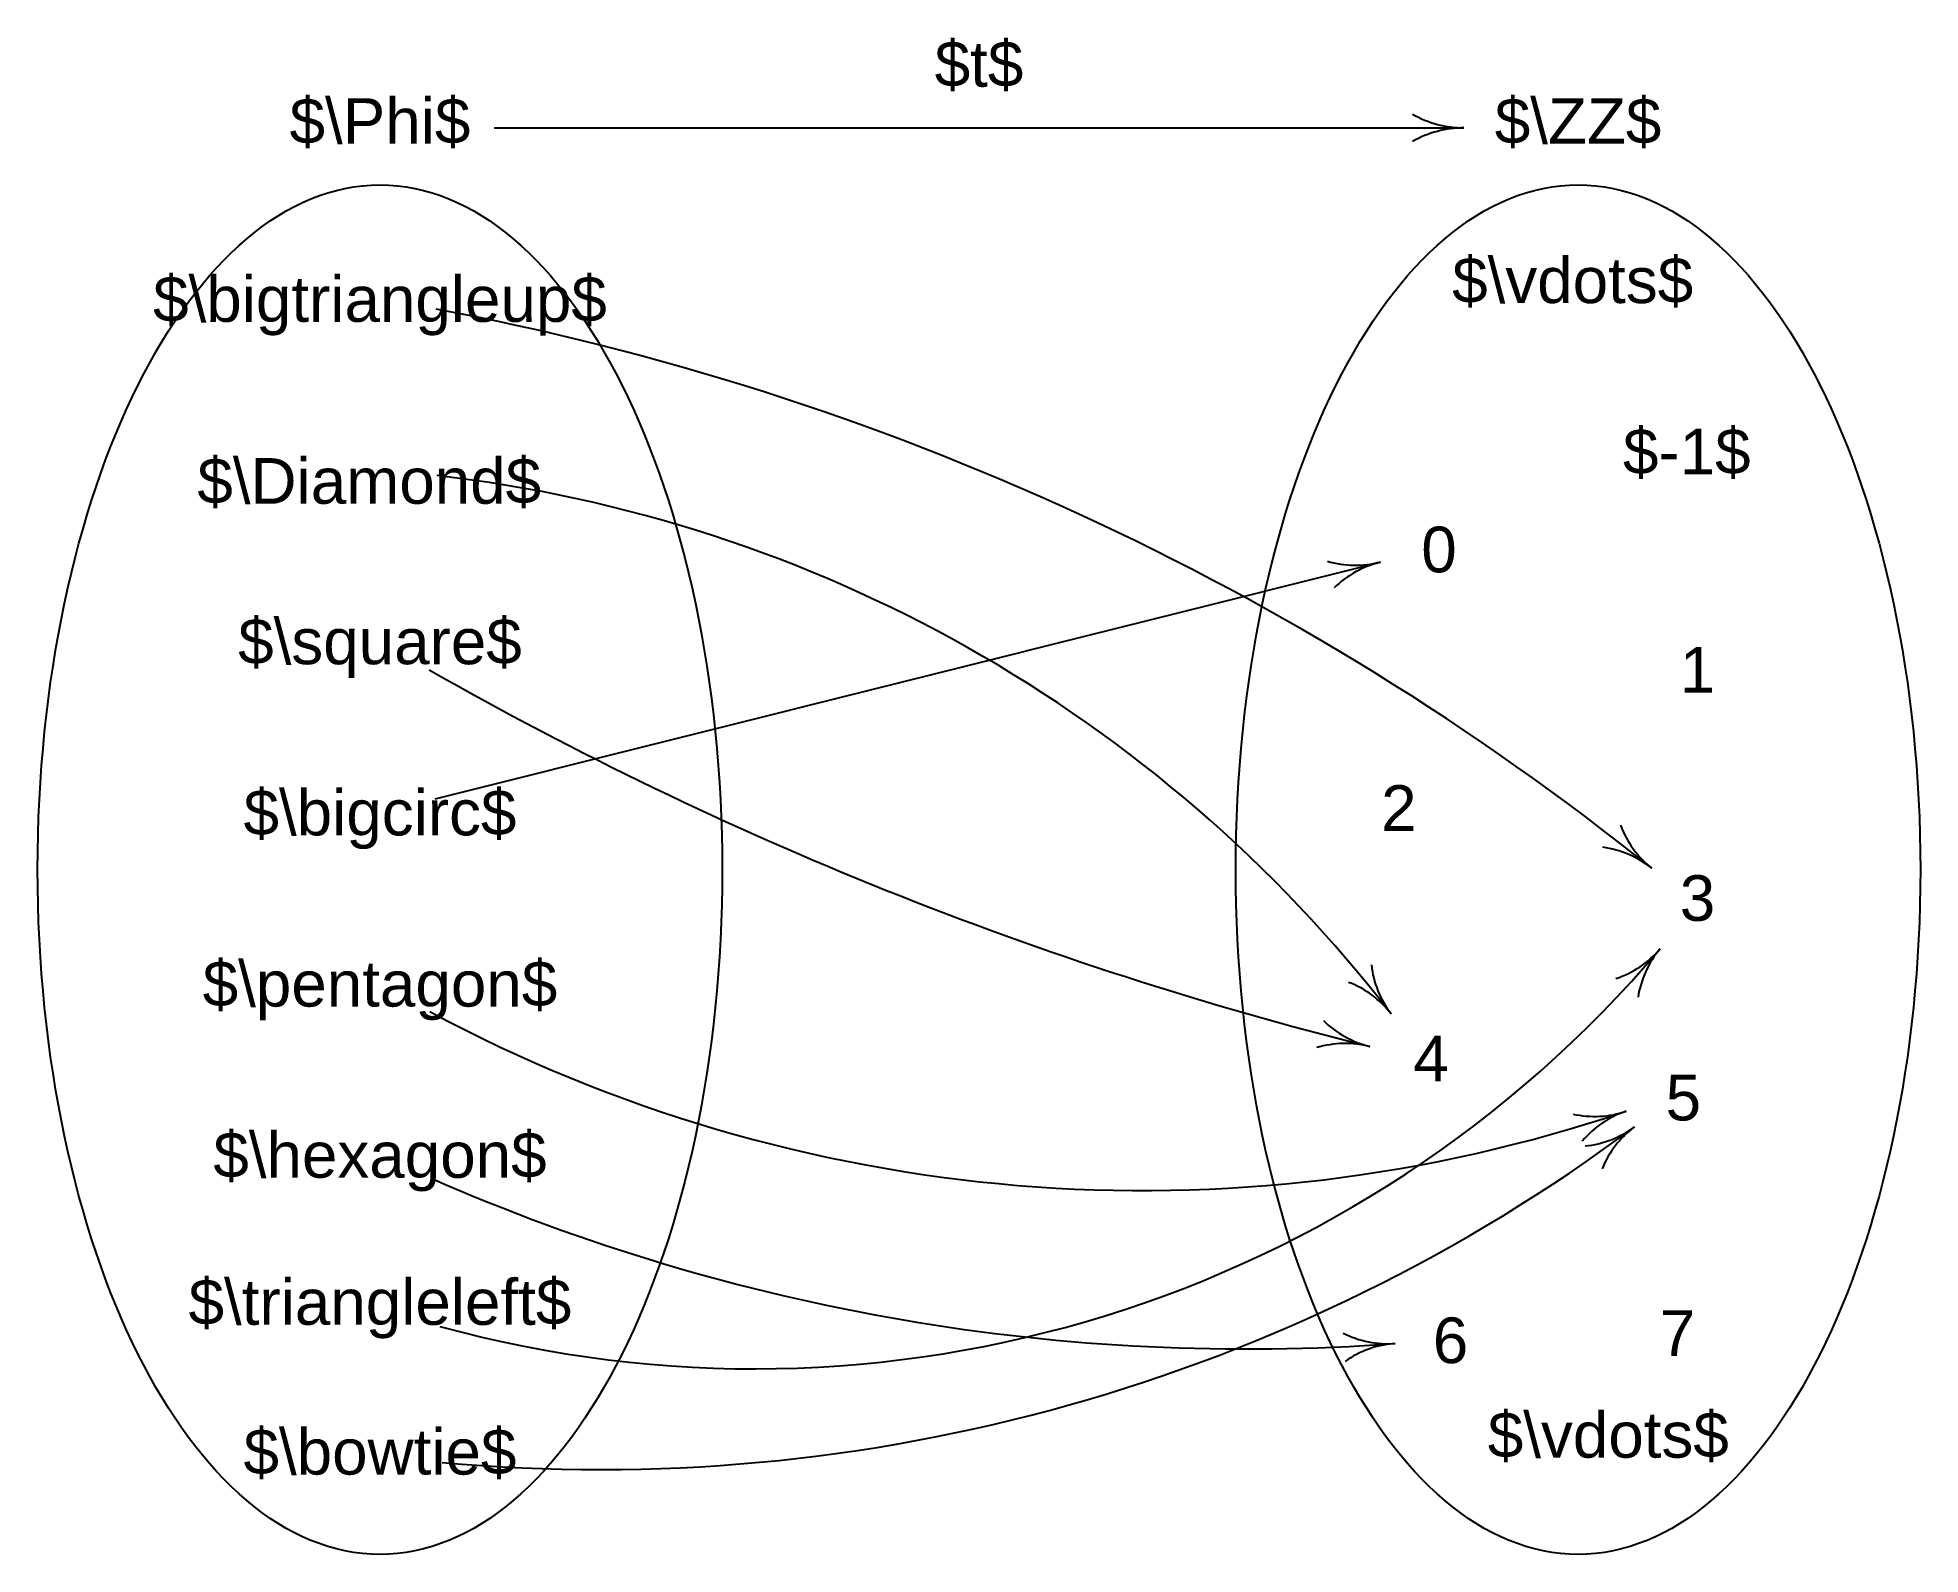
# Model space of a CAD drawing. Header units: inches. Extents: x 225 to 1050, y 100 to 765.
import ezdxf
from ezdxf.enums import TextEntityAlignment as Align

# ---------------------------------------------------------------- set-up
doc = ezdxf.new("R2010")
doc.units = ezdxf.units.IN
doc.header["$MEASUREMENT"] = 0
doc.styles.get("Standard").update_dxf_attribs({"font": 'arial.ttf'})

msp = doc.modelspace()

# ---------------------------------------------------------------- linework, layer by layer
for p, q in [((425, 725), (850, 725)), ((399.25, 431.07), (813.45, 534.76))]:
    msp.add_line(p, q)
for centre, radius, start, end in [((850, 770), 45, 240, 270), ((850, 680), 45, 90, 120), ((175.59, -542.79), 1209.35, 51.26646, 79.32477), ((329.72, -40.44), 617.1, 37.67816, 83.47114), ((802.53, 578.41), 45, 254.05388, 284.05388), ((824.38, 491.1), 45, 104.05388, 134.05388), ((1203.36, 1905.6), 1631.53, 240.36582, 256.00162), ((959.77, 434.85), 43.93, 200.53889, 231.26646), ((904.79, 366.3), 43.93, 51.26646, 81.99402), ((538.98, 701.5), 520.21, 254.65194, 319.73401), ((903.47, 392.76), 42.53, 287.99021, 319.73401), ((968.38, 337.78), 42.53, 139.73401, 171.47781), ((852.1, 362.98), 42.91, 186.22036, 217.67816), ((784.17, 310.52), 42.91, 37.67816, 69.13596), ((709.34, 921.43), 662.05, 241.83189, 288.64877), ((819.4, 365.42), 44.21, 225.46557, 256.00162), ((798.01, 279.62), 44.21, 76.00162, 106.53766), ((907.27, 334.93), 43.06, 257.29409, 288.64877), ((934.81, 253.34), 43.06, 108.64877, 140.00345), ((471.42, 896.34), 759.23, 264.76946, 306.66381), ((898.91, 322.06), 43.3, 275.48886, 306.66381), ((950.63, 252.58), 43.3, 126.66381, 157.83875), ((754.24, 1078.27), 888.29, 246.33949, 274.23561), ((816.63, 235.83), 43.55, 243.23674, 274.23561), ((823.06, 148.97), 43.55, 94.23561, 125.23449)]:
    msp.add_arc(centre, radius, start, end)
for centre in [(375, 400), (900, 400)]:
    msp.add_ellipse(centre, major_axis=(0, -300), ratio=0.5)

# ---------------------------------------------------------------- texts
for s, p in [('$t$', (637.5, 737)), ('$\\Phi$', (375, 712)), ('$\\ZZ$', (900, 712))]:
    msp.add_text(s, height=20).set_placement(p, align=Align.BOTTOM_CENTER)
for s, p in [('$\\vdots$', (897.65, 658.22)), ('$\\bigtriangleup$', (375, 650)), ('$-1$', (947.65, 583.22)), ('$\\Diamond$', (370.3, 570.31)), ('0', (839.09, 540.26)), ('$\\square$', (375, 500)), ('1', (952.35, 487.56)), ('2', (821.48, 426.99)), ('$\\bigcirc$', (375, 425)), ('3', (952.35, 387.56)), ('$\\pentagon$', (375, 350)), ('4', (835.57, 317.25)), ('5', (946.14, 300.11)), ('$\\hexagon$', (375, 275)), ('$\\triangleleft$', (375, 210.56)), ('7', (943.63, 196.97)), ('6', (844.13, 193.78)), ('$\\vdots$', (913.26, 152.35)), ('$\\bowtie$', (375, 144.95))]:
    msp.add_text(s, height=20).set_placement(p, align=Align.MIDDLE_CENTER)

doc.saveas('drawing.dxf')
